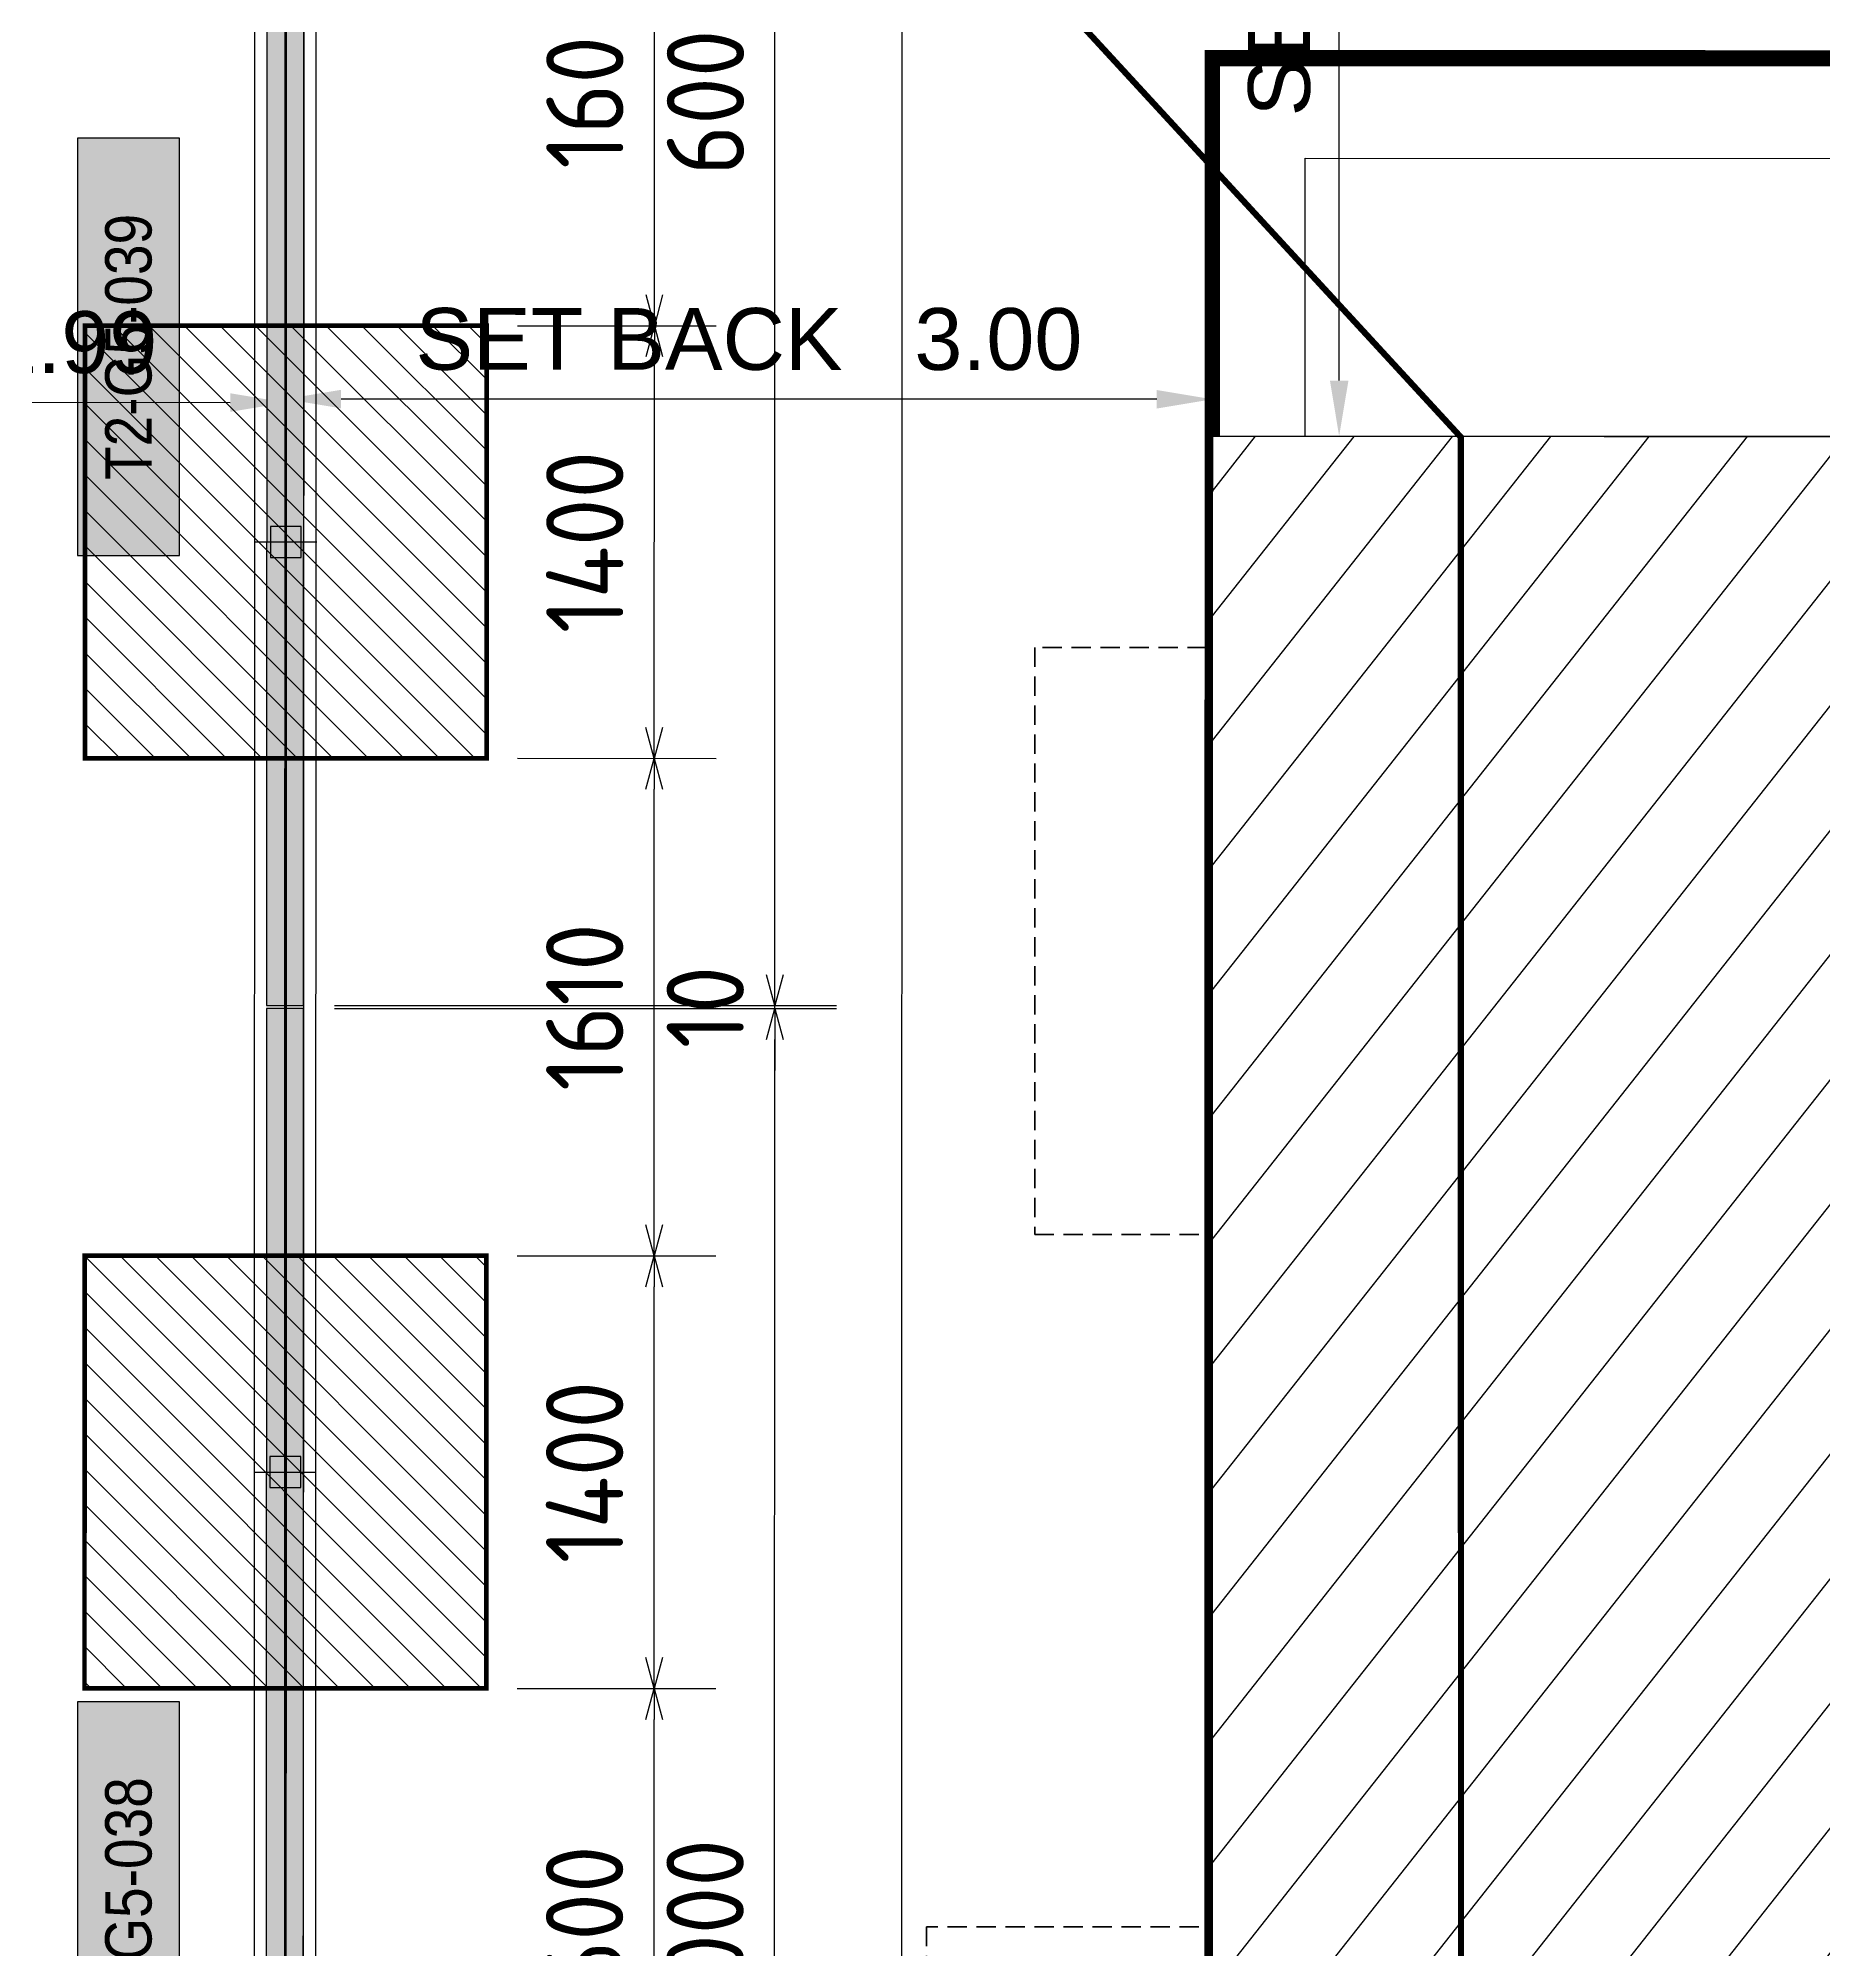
# Model space of a CAD drawing. Header units: centimetres. Extents: x -6122352 to 4157695, y -1694241 to 1947892.
# Drawn here: x 58955 to 64734, y -183883 to -177697 of the extents above; entities that cross this region are included whole.
import ezdxf
from ezdxf.enums import TextEntityAlignment as Align
from ezdxf.xclip import XClip

# ---------------------------------------------------------------- set-up
doc = ezdxf.new("R2010")
doc.units = ezdxf.units.CM
doc.header["$MEASUREMENT"] = 0
doc.header["$XCLIPFRAME"] = 2
doc.header["$PDMODE"] = 66
doc.header["$PDSIZE"] = 100
doc.linetypes.add('DASHED2', pattern=[0.375, 0.25, -0.125])
doc.linetypes.add('XR-AR-END-SETTING OUT PLAN$0$23261-XR-AR-SI-GF$0$HIDDEN', pattern=[0.375, 0.25, -0.125])
for name, color, linetype in [('00-MI-DIM', 7, 'Continuous'), ('23585-XR-AR-BOUNDARY WALLS AND SETBACKS$0$setback', 7, 'XR-AR-END-SETTING OUT PLAN$0$23261-XR-AR-SI-GF$0$HIDDEN'), ('@MI-FOOTINGS', 7, 'Continuous'), ('@MI-MEP', 7, 'Continuous'), ('@MI-REF LAYER', 7, 'Continuous'), ('@MI-TYPE-02', 6, 'Continuous'), ('B_TH_4', 7, 'Continuous'), ('PANEL-TAGS', 7, 'Continuous'), ('XR-AR-END-SETTING OUT PLAN$0$23585-XR-AR-END-GROUND FLOOR$0$A-Flor-Strs', 1, 'Continuous')]:
    doc.layers.add(name, color=color, linetype=linetype)
doc.layers.add('08-Compound Wall-2', color=6, linetype='Continuous', lineweight=25, true_color=0xff00ff)
doc.layers.add('23585-XR-AR-DAMAC PLOT LIMITS$0$1-End units', color=7, linetype='Continuous', lineweight=5, true_color=0xf8991e)
for name, color, linetype, lineweight in [('@ Foundations', 4, 'DASHED2', 50), ('A-ANNO-TEXT', 3, 'Continuous', 25), ('XR-AR-END-SETTING OUT PLAN$0$23585-XR-AR-END-GROUND FLOOR$0$A-GLAZ-SILL', 8, 'Continuous', 5), ('XR-AR-END-SETTING OUT PLAN$0$23585-XR-AR-END-GROUND FLOOR$0$A-GLAZ-WNDO', 232, 'Continuous', 9), ('XR-AR-END-SETTING OUT PLAN$0$23585-XR-AR-END-GROUND FLOOR$0$A-WALL', 7, 'Continuous', 30), ('XR-AR-END-SETTING OUT PLAN$0$23585-XR-AR-END-GROUND FLOOR$0$S-COLS', 51, 'Continuous', 40), ('XR-AR-END-SETTING OUT PLAN$0$23585-XR-AR-END-GROUND FLOOR$0$S-COLS-PATT', 8, 'Continuous', 5)]:
    doc.layers.add(name, color=color, linetype=linetype, lineweight=lineweight)
doc.styles.add('PANELTAG_STYLE', font='arial.ttf')
doc.styles.add('Schueco-BEMSTIL', font='isocpeur.ttf', dxfattribs={"width": 0.9})
doc.styles.get("Standard").update_dxf_attribs({"font": 'arial.ttf'})
doc.dimstyles.new('MI- JWC-TXT-2.5 MM', dxfattribs={"dimscale": 1.5, "dimtxt": 2.5, "dimasz": 1, "dimexe": 2, "dimexo": 1, "dimgap": 1, "dimtad": 1, "dimdec": 0, "dimdsep": 46, "dimtxsty": 'Schueco-BEMSTIL', "dimblk": 'OPEN30', "dimcen": 0, "dimdle": 2, "dimclrd": 140, "dimclre": 8, "dimclrt": 40, "dimadec": 0, "dimazin": 2, "dimtfac": 1, "dimtdec": 0, "dimtix": 1, "dimtmove": 2, "dimatfit": 3, "dimldrblk": 'OPEN', "dimfxl": 2, "dimlwd": -1, "dimlwe": -1, "dimarcsym": 0})
doc.dimstyles.get("Standard").update_dxf_attribs({"dimtxt": 5, "dimasz": 0.5, "dimexe": 0.18, "dimexo": 0.0625, "dimgap": 0.09, "dimtad": 0, "dimtih": 1, "dimtoh": 1, "dimdec": 0, "dimzin": 0, "dimdsep": 46, "dimtxsty": 'Standard', "dimcen": 0.09, "dimadec": 0, "dimazin": 0, "dimtfac": 1, "dimtdec": 0, "dimtofl": 0, "dimtmove": 0, "dimatfit": 3, "dimfxl": 1, "dimtolj": 1, "dimtzin": 0, "dimarcsym": 0})

# ---------------------------------------------------------------- blocks, each defined once
blk = doc.blocks.new('23585-XR-AR-BOUNDARY WALLS AND SETBACKS')
at = {"layer": '08-Compound Wall-2'}
blk.add_line((496560.9391, 2768822.7358), (496578.5605, 2768806.5896), dxfattribs=at)
blk.add_lwpolyline([(496578.6957, 2768806.737), (496561.0742, 2768822.8833), (496567.1882, 2768829.5555), (496571.2418, 2768833.9793), (496575.295, 2768838.4031), (496579.3484, 2768842.8269), (496583.4018, 2768847.2507), (496589.5159, 2768853.9232), (496607.1371, 2768837.777)], dxfattribs=at)
at = {"layer": '23585-XR-AR-BOUNDARY WALLS AND SETBACKS$0$setback', "ltscale": 40, "const_width": 0.05}
blk.add_lwpolyline([(496579.5489, 2768809.8885), (496565.1716, 2768823.0622), (496569.3263, 2768827.5963), (496573.3799, 2768832.0201), (496577.4332, 2768836.4441), (496581.4866, 2768840.8678), (496585.54, 2768845.2916), (496589.6948, 2768849.8259), (496604.0721, 2768836.6522), (496599.9174, 2768832.1179), (496595.864, 2768827.694), (496591.8104, 2768823.2705), (496587.757, 2768818.8466), (496583.7036, 2768814.4228)], close=True, dxfattribs=at)
blk = doc.blocks.new('A$C9d9485f6')
at = {"layer": 'A-ANNO-TEXT', "rotation": 312.4881850805905}
blk.add_blockref('23585-XR-AR-BOUNDARY WALLS AND SETBACKS', (-2377088.5348, -1504219.2521), dxfattribs=at)
blk = doc.blocks.new('23585-XR-AR-DAMAC PLOT LIMITS')
at = {"layer": '23585-XR-AR-DAMAC PLOT LIMITS$0$1-End units', "color": 251, "true_color": 0x636466}
blk.add_lwpolyline([(496584.8095, 2768813.4095), (496578.6281, 2768806.6633), (496560.9329, 2768822.8771), (496567.1145, 2768829.6231)], close=True, dxfattribs=at)
blk.add_lwpolyline([(496578.6281, 2768806.6633), (496578.3825, 2768806.3953, 0.029706), (496572.8317, 2768799.5641), (496554.7515, 2768816.1307), (496560.9329, 2768822.8771)], format="xyb", close=True, dxfattribs=at)
blk = doc.blocks.new('A$Cf093b529')
at = {"layer": 'A-ANNO-TEXT'}
blk.add_blockref('23585-XR-AR-DAMAC PLOT LIMITS', (-495391.9901, -2768603.4419), dxfattribs=at)
blk = doc.blocks.new('A$Ca0a19fb5')
at = {"color": 1, "true_color": 0xeb0000, "const_width": 0.008}
blk.add_lwpolyline([(18.3021, 0.0228), (18.3316, -23.9774), (17.9681, -23.9778, 0.029706), (9.1822, -24.511, 0.031399), (0.0316, -26.202), (0, 0), (3.152, 0.0039), (9.152, 0.0113)], format="xyb", close=True, dxfattribs=at)
blk = doc.blocks.new('A$C5d23761a')
at = {"color": 1, "true_color": 0xeb0000, "const_width": 0.008}
blk.add_lwpolyline([(42.3, -0.0003), (42.2998, -24.0003), (33.1499, -24.0003), (27.1499, -24.0003), (21.1499, -24.0001), (15.1499, -24.0001), (9.1499, -24.0001), (0, -24.0002), (0, 0), (9.1499, -0.0003), (15.15, -0.0004), (21.1499, -0.0002), (27.1499, -0.0002), (33.1499, -0.0001)], close=True, dxfattribs=at)
blk = doc.blocks.new('XR-AR-END-SETTING OUT PLAN$0$23585-XR-AR-END-GROUND FLOOR$0$A$C75a8815d')
at = {"layer": 'XR-AR-END-SETTING OUT PLAN$0$23585-XR-AR-END-GROUND FLOOR$0$S-COLS', "color": 252, "lineweight": 30}
blk.add_lwpolyline([(0, 13139.9), (0, 12139.9), (250, 12139.9), (250, 13139.9)], close=True, dxfattribs=at)
blk = doc.blocks.new('XR-AR-END-SETTING OUT PLAN')
at = {"layer": 'XR-AR-END-SETTING OUT PLAN$0$23585-XR-AR-END-GROUND FLOOR$0$A-Flor-Strs', "color": 8}
for points in [[(3000.1, 19773.3), (3000.1, 20973.3), (9090, 20973.2)], [(3300.1, 19773.3), (3300.1, 20673.3), (9090, 20673.3)]]:
    blk.add_lwpolyline(points, dxfattribs=at)
at = {"layer": 'XR-AR-END-SETTING OUT PLAN$0$23585-XR-AR-END-GROUND FLOOR$0$A-GLAZ-SILL', "color": 252}
blk.add_line((3550.1, 19523.4), (8750.1, 19523.4), dxfattribs=at)
at = {"layer": 'XR-AR-END-SETTING OUT PLAN$0$23585-XR-AR-END-GROUND FLOOR$0$A-GLAZ-SILL', "color": 8}
blk.add_line((3250.3, 17540.3), (3250.1, 14850), dxfattribs=at)
at = {"layer": 'XR-AR-END-SETTING OUT PLAN$0$23585-XR-AR-END-GROUND FLOOR$0$A-GLAZ-WNDO', "color": 252}
for p, q in [((6150.1, 19773.4), (3550.1, 19773.4)), ((3550.1, 19773.4), (3550.1, 19523.4)), ((3600.1, 19623.4), (3600.1, 19773.4)), ((4840.1, 19773.4), (4840.1, 19623.4)), ((4890.1, 19623.4), (4890.1, 19773.4)), ((3550.1, 19623.4), (6150.1, 19623.4))]:
    blk.add_line(p, q, dxfattribs=at)
at = {"layer": 'XR-AR-END-SETTING OUT PLAN$0$23585-XR-AR-END-GROUND FLOOR$0$A-GLAZ-WNDO', "color": 8}
for p, q in [((3000.3, 17540.3), (3000.1, 14850)), ((3000.3, 17540.3), (3250.3, 17540.3)), ((3150.1, 14850), (3150.3, 17540.3)), ((3000.3, 17490.3), (3150.3, 17490.3)), ((3150.1, 16727.2), (3000.1, 16727.2)), ((3150.1, 16677.2), (3000.1, 16677.2)), ((3150.1, 15777.2), (3000.1, 15777.2)), ((3150.1, 15727.2), (3000.1, 15727.2)), ((3150.1, 14900), (3000.1, 14900))]:
    blk.add_line(p, q, dxfattribs=at)
at = {"layer": 'XR-AR-END-SETTING OUT PLAN$0$23585-XR-AR-END-GROUND FLOOR$0$A-GLAZ-WNDO', "color": 252}
blk.add_lwpolyline([(4840.1, 19723.4), (3600.1, 19723.4)], dxfattribs=at)
for points in [[(4780.1, 19563.4), (4860.1, 19563.4), (4860.1, 19613.4), (4780.1, 19613.4)], [(6070.1, 19563.4), (4860.1, 19563.4), (4860.1, 19613.4), (6070.1, 19613.4)]]:
    blk.add_lwpolyline(points, close=True, dxfattribs=at)
at = {"layer": 'XR-AR-END-SETTING OUT PLAN$0$23585-XR-AR-END-GROUND FLOOR$0$A-GLAZ-WNDO', "color": 8}
for points in [[(3050.3, 17490.3), (3050.1, 16727.2)], [(3050.1, 16677.2), (3050.1, 15777.2)], [(3050.1, 15727.2), (3050.1, 14900)]]:
    blk.add_lwpolyline(points, dxfattribs=at)
at = {"layer": 'XR-AR-END-SETTING OUT PLAN$0$23585-XR-AR-END-GROUND FLOOR$0$A-WALL', "color": 8}
blk.add_lwpolyline([(3550.1, 19773.3), (3550.1, 19523.3), (3250.1, 19523.3), (3250.3, 17540.3), (3000.3, 17540.3), (3000.1, 19773.3)], close=True, dxfattribs=at)
at = {"layer": 'XR-AR-END-SETTING OUT PLAN$0$23585-XR-AR-END-GROUND FLOOR$0$S-COLS-PATT', "color": 8}
blk.add_blockref('XR-AR-END-SETTING OUT PLAN$0$23585-XR-AR-END-GROUND FLOOR$0$A$C75a8815d', (3000.1, 5500), dxfattribs=at)
blk = doc.blocks.new('END UNIT')
at = {"xscale": 0.001, "yscale": 0.001, "zscale": 0.001}
blk.add_blockref('XR-AR-END-SETTING OUT PLAN', (-9.1502, 0), dxfattribs=at)
blk = doc.blocks.new('TH_4')
blk.add_blockref('END UNIT', (495802.3054, 2769130.5141))
blk = doc.blocks.new('23585-XR-AR-MALDIVE-3$0$TH_4')
at = {"layer": 'B_TH_4', "xscale": 1.000039184446315, "yscale": 1.000039184446315, "zscale": 1.000039184446315}
blk.add_blockref('TH_4', (-19.4274, -108.5069), dxfattribs=at)
at = {"layer": '@ Foundations', "linetype": 'DASHED2', "ltscale": 0.25}
for points in [[(495795.5804, 2769147.7047), (495796.9804, 2769147.7047), (495796.9804, 2769149.6047), (495795.5804, 2769149.6047)], [(495795.2303, 2769142.7648), (495797.3303, 2769142.7648), (495797.3303, 2769145.4648), (495795.2303, 2769145.4648)]]:
    blk.add_lwpolyline(points, close=True, dxfattribs=at)
blk = doc.blocks.new('*D526')
at = {"color": 0, "lineweight": -2, "transparency": 16777216}
for p, q in [((494341.9935, 2767882.7462), (494341.9935, 2767883.4078)), ((494344.9849, 2767882.7473), (494344.9849, 2767883.4078)), ((494342.1735, 2767883.2278), (494344.8049, 2767883.2278))]:
    blk.add_line(p, q, dxfattribs=at)
at = {"color": 0, "transparency": 16777216}
for points in [[(494342.1735, 2767883.2578), (494342.1735, 2767883.1978), (494341.9935, 2767883.2278)], [(494344.8049, 2767883.2578), (494344.8049, 2767883.1978), (494344.9849, 2767883.2278)]]:
    blk.add_solid(points, dxfattribs=at)
at = {"layer": 'Defpoints', "color": 0, "transparency": 16777216}
for p in [(494344.9849, 2767883.2278), (494341.9935, 2767882.6837, 0), (494344.9849, 2767882.6848)]:
    blk.add_point(p, dxfattribs=at)
at = {"color": 0, "transparency": 16777216, "insert": (494343.4892, 2767883.4212), "char_height": 0.2, "attachment_point": 5}
blk.add_mtext('\\A1;SET BACK   2.99', dxfattribs=at)
blk = doc.blocks.new('*D531')
at = {"color": 0, "lineweight": -2, "transparency": 16777216}
for p, q in [((494319.8849, 2767879.5839), (494319.8849, 2767880.2456)), ((494322.8845, 2767879.5841), (494322.8845, 2767880.2456)), ((494322.7045, 2767880.0656), (494320.0649, 2767880.0656))]:
    blk.add_line(p, q, dxfattribs=at)
at = {"color": 0, "transparency": 16777216}
for points in [[(494320.0649, 2767880.0956), (494320.0649, 2767880.0356), (494319.8849, 2767880.0656)], [(494322.7045, 2767880.0956), (494322.7045, 2767880.0356), (494322.8845, 2767880.0656)]]:
    blk.add_solid(points, dxfattribs=at)
at = {"layer": 'Defpoints', "color": 0, "transparency": 16777216}
for p in [(494319.8849, 2767880.0656), (494319.8849, 2767879.5214, 0), (494322.8845, 2767879.5216, 0)]:
    blk.add_point(p, dxfattribs=at)
at = {"color": 0, "transparency": 16777216, "insert": (494321.3847, 2767880.2591), "char_height": 0.2, "attachment_point": 5}
blk.add_mtext('\\A1;SET BACK   3.00', dxfattribs=at)
blk = doc.blocks.new('*D532')
at = {"color": 0, "lineweight": -2, "transparency": 16777216}
for p, q in [((494323.0971, 2767884.1734), (494323.4749, 2767884.1734)), ((494323.2949, 2767880.1264), (494323.2949, 2767883.9934)), ((494322.947, 2767879.9464), (494323.4749, 2767879.9464))]:
    blk.add_line(p, q, dxfattribs=at)
at = {"color": 0, "transparency": 16777216}
for points in [[(494323.2649, 2767883.9934), (494323.3249, 2767883.9934), (494323.2949, 2767884.1734)], [(494323.2649, 2767880.1264), (494323.3249, 2767880.1264), (494323.2949, 2767879.9464)]]:
    blk.add_solid(points, dxfattribs=at)
at = {"layer": 'Defpoints', "color": 0, "transparency": 16777216}
for p in [(494323.0346, 2767884.1734), (494323.2949, 2767884.1734), (494322.8845, 2767879.9464)]:
    blk.add_point(p, dxfattribs=at)
at = {"color": 0, "transparency": 16777216, "insert": (494323.1015, 2767882.0599), "char_height": 0.2, "attachment_point": 5, "rotation": 90}
blk.add_mtext('\\A1;SET BACK   4.23', dxfattribs=at)
blk = doc.blocks.new('_Open30')
at = {"color": 0, "linetype": 'ByBlock', "lineweight": -2}
for p, q in [((-1, 0.268), (0, 0)), ((0, 0), (-1, -0.268)), ((0, 0), (-1, 0))]:
    blk.add_line(p, q, dxfattribs=at)
blk = doc.blocks.new('*D645')
at = {"layer": '00-MI-DIM', "color": 8, "transparency": 16777216}
for p, q in [((59914.2, -180836.8), (61538.8, -180837.1)), ((59912, -186836.8), (61537.8, -186837.1))]:
    blk.add_line(p, q, dxfattribs=at)
at = {"layer": '00-MI-DIM', "color": 140, "transparency": 16777216}
blk.add_line((61337.8, -186737.1), (61338.8, -180937.1), dxfattribs=at)
at = {"layer": 'Defpoints', "color": 0, "transparency": 16777216}
for p in [(59814.2, -180836.8), (61338.8, -180837.1), (59812, -186836.8)]:
    blk.add_point(p, dxfattribs=at)
at = {"layer": '00-MI-DIM', "color": 140, "transparency": 16777216, "xscale": 100, "yscale": 100, "zscale": 100}
for p, rotation in [((61338.8, -180837.1), 89.98973417812736), ((61337.8, -186837.1), 269.9897341781274)]:
    blk.add_blockref('_Open30', p, dxfattribs=dict(at, rotation=rotation))
at = {"layer": '00-MI-DIM', "color": 40, "transparency": 16777216, "insert": (61113.3, -183837), "char_height": 250, "attachment_point": 5, "rotation": 89.98973, "style": 'Schueco-BEMSTIL'}
blk.add_mtext('6000', dxfattribs=at)
blk = doc.blocks.new('_Open')
at = {"color": 0, "linetype": 'ByBlock', "lineweight": -2}
for p, q in [((-1, 0.2), (0, 0)), ((-1, -0.2), (0, 0)), ((0, 0), (-1, 0))]:
    blk.add_line(p, q, dxfattribs=at)
blk = doc.blocks.new('*D646')
at = {"layer": '00-MI-DIM', "color": 140, "transparency": 16777216}
for p, q in [((61338.9, -180727.1), (61338.9, -180627.1)), ((61338.8, -180837.1), (61338.8, -180827.1)), ((61338.8, -180937.1), (61338.8, -181037.1))]:
    blk.add_line(p, q, dxfattribs=at)
at = {"layer": '00-MI-DIM', "color": 8, "transparency": 16777216}
for p, q in [((59914.2, -180826.8), (61538.8, -180827.1)), ((59914.2, -180836.8), (61538.8, -180837.1))]:
    blk.add_line(p, q, dxfattribs=at)
at = {"layer": 'Defpoints', "color": 0, "transparency": 16777216}
for p in [(59814.2, -180826.8), (59814.2, -180836.8), (61338.8, -180827.1)]:
    blk.add_point(p, dxfattribs=at)
at = {"layer": '00-MI-DIM', "color": 140, "transparency": 16777216, "xscale": 100, "yscale": 100, "zscale": 100}
for p, rotation in [((61338.8, -180827.1), 269.9897341781274), ((61338.8, -180837.1), 89.98973417812736)]:
    blk.add_blockref('_Open30', p, dxfattribs=dict(at, rotation=rotation))
at = {"layer": '00-MI-DIM', "color": 40, "transparency": 16777216, "insert": (61113.8, -180832), "char_height": 250, "attachment_point": 5, "rotation": 89.98973, "style": 'Schueco-BEMSTIL'}
blk.add_mtext('10', dxfattribs=at)
blk = doc.blocks.new('*D647')
at = {"layer": '00-MI-DIM', "color": 8, "transparency": 16777216}
for p, q in [((59916.3, -174826.8), (61539.9, -174827.1)), ((59914.2, -180826.8), (61538.8, -180827.1))]:
    blk.add_line(p, q, dxfattribs=at)
at = {"layer": '00-MI-DIM', "color": 140, "transparency": 16777216}
blk.add_line((61338.9, -180727.1), (61339.9, -174927.1), dxfattribs=at)
at = {"layer": 'Defpoints', "color": 0, "transparency": 16777216}
for p in [(59816.3, -174826.8), (61339.9, -174827.1), (59814.2, -180826.8)]:
    blk.add_point(p, dxfattribs=at)
at = {"layer": '00-MI-DIM', "color": 140, "transparency": 16777216, "xscale": 100, "yscale": 100, "zscale": 100}
for p, rotation in [((61339.9, -174827.1), 89.98973417812736), ((61338.8, -180827.1), 269.9897341781274)]:
    blk.add_blockref('_Open30', p, dxfattribs=dict(at, rotation=rotation))
at = {"layer": '00-MI-DIM', "color": 40, "transparency": 16777216, "insert": (61114.4, -177827), "char_height": 250, "attachment_point": 5, "rotation": 89.98973, "style": 'Schueco-BEMSTIL'}
blk.add_mtext('6000', dxfattribs=at)
blk = doc.blocks.new('*D657')
at = {"layer": '00-MI-DIM', "color": 8, "transparency": 16777216}
for p, q in [((59860.9, -150758.2), (61956.3, -150758.6)), ((59852, -198758.6), (61947.7, -198759))]:
    blk.add_line(p, q, dxfattribs=at)
at = {"layer": '00-MI-DIM', "color": 140, "transparency": 16777216}
blk.add_line((61747.7, -198659), (61756.3, -150858.6), dxfattribs=at)
at = {"layer": 'Defpoints', "color": 0, "transparency": 16777216}
for p in [(59760.9, -150758.2), (61756.3, -150758.6), (59752, -198758.6)]:
    blk.add_point(p, dxfattribs=at)
at = {"layer": '00-MI-DIM', "color": 140, "transparency": 16777216, "xscale": 100, "yscale": 100, "zscale": 100}
for p, rotation in [((61756.3, -150758.6), 89.98973417812736), ((61747.7, -198759), 269.9897341781274)]:
    blk.add_blockref('_Open30', p, dxfattribs=dict(at, rotation=rotation))
at = {"layer": '00-MI-DIM', "color": 40, "transparency": 16777216, "insert": (61527, -174758.7), "char_height": 250, "attachment_point": 5, "rotation": 89.98973, "style": 'Schueco-BEMSTIL'}
blk.add_mtext('48000', dxfattribs=at)
blk = doc.blocks.new('T2-FOOTING PLAN')
at = {"layer": '@MI-FOOTINGS', "transparency": 33554679}
h = blk.add_hatch(dxfattribs=at)
h.set_pattern_fill('ANSI31', color=8, scale=650)
h.paths.add_polyline_path([(-700, 650), (700, 650), (700, -650), (-700, -650)])
at = {"layer": '@MI-FOOTINGS', "color": 160, "true_color": 0x3340f0, "const_width": 15}
blk.add_lwpolyline([(-700, 650), (700, 650), (700, -650), (-700, -650)], close=True, dxfattribs=at)
at = {"layer": '@MI-FOOTINGS', "color": 30}
blk.add_point((0, 0), dxfattribs=at)
blk = doc.blocks.new('*D668')
at = {"layer": '00-MI-DIM', "color": 8, "transparency": 16777216}
for p, q in [((60504.8, -183036.9), (61148.3, -183037)), ((60504.6, -184636.9), (61148, -184637))]:
    blk.add_line(p, q, dxfattribs=at)
at = {"layer": '00-MI-DIM', "color": 140, "transparency": 16777216}
blk.add_line((60948, -184537), (60948.3, -183137), dxfattribs=at)
at = {"layer": 'Defpoints', "color": 0, "transparency": 16777216}
for p in [(60404.8, -183036.9), (60948.3, -183037), (60404.6, -184636.9)]:
    blk.add_point(p, dxfattribs=at)
at = {"layer": '00-MI-DIM', "color": 140, "transparency": 16777216, "xscale": 100, "yscale": 100, "zscale": 100}
for p, rotation in [((60948.3, -183037), 89.98973417812736), ((60948, -184637), 269.9897341781274)]:
    blk.add_blockref('_Open30', p, dxfattribs=dict(at, rotation=rotation))
at = {"layer": '00-MI-DIM', "color": 40, "transparency": 16777216, "insert": (60723.2, -183837), "char_height": 250, "attachment_point": 5, "rotation": 89.98973, "style": 'Schueco-BEMSTIL'}
blk.add_mtext('1600', dxfattribs=at)
blk = doc.blocks.new('*D669')
at = {"layer": '00-MI-DIM', "color": 8, "transparency": 16777216}
for p, q in [((60505.1, -181636.9), (61148.5, -181637)), ((60504.8, -183036.9), (61148.3, -183037))]:
    blk.add_line(p, q, dxfattribs=at)
at = {"layer": '00-MI-DIM', "color": 140, "transparency": 16777216}
blk.add_line((60948.3, -182937), (60948.5, -181737), dxfattribs=at)
at = {"layer": 'Defpoints', "color": 0, "transparency": 16777216}
for p in [(60405.1, -181636.9), (60948.5, -181637), (60404.8, -183036.9)]:
    blk.add_point(p, dxfattribs=at)
at = {"layer": '00-MI-DIM', "color": 140, "transparency": 16777216, "xscale": 100, "yscale": 100, "zscale": 100}
for p, rotation in [((60948.5, -181637), 89.98973417812736), ((60948.3, -183037), 269.9897341781274)]:
    blk.add_blockref('_Open30', p, dxfattribs=dict(at, rotation=rotation))
at = {"layer": '00-MI-DIM', "color": 40, "transparency": 16777216, "insert": (60723.4, -182337), "char_height": 250, "attachment_point": 5, "rotation": 89.98973, "style": 'Schueco-BEMSTIL'}
blk.add_mtext('1400', dxfattribs=at)
blk = doc.blocks.new('*D670')
at = {"layer": '00-MI-DIM', "color": 8, "transparency": 16777216}
for p, q in [((60506.4, -180026.9), (61148.8, -180027)), ((60505.1, -181636.9), (61148.5, -181637))]:
    blk.add_line(p, q, dxfattribs=at)
at = {"layer": '00-MI-DIM', "color": 140, "transparency": 16777216}
blk.add_line((60948.6, -181537), (60948.8, -180127), dxfattribs=at)
at = {"layer": 'Defpoints', "color": 0, "transparency": 16777216}
for p in [(60406.4, -180026.9), (60948.8, -180027), (60405.1, -181636.9)]:
    blk.add_point(p, dxfattribs=at)
at = {"layer": '00-MI-DIM', "color": 140, "transparency": 16777216, "xscale": 100, "yscale": 100, "zscale": 100}
for p, rotation in [((60948.8, -180027), 89.98973417812736), ((60948.5, -181637), 269.9897341781274)]:
    blk.add_blockref('_Open30', p, dxfattribs=dict(at, rotation=rotation))
at = {"layer": '00-MI-DIM', "color": 40, "transparency": 16777216, "insert": (60723.7, -180832), "char_height": 250, "attachment_point": 5, "rotation": 89.98973, "style": 'Schueco-BEMSTIL'}
blk.add_mtext('1610', dxfattribs=at)
blk = doc.blocks.new('*D671')
at = {"layer": '00-MI-DIM', "color": 8, "transparency": 16777216}
for p, q in [((60506.7, -178626.9), (61149.1, -178627)), ((60506.4, -180026.9), (61148.8, -180027))]:
    blk.add_line(p, q, dxfattribs=at)
at = {"layer": '00-MI-DIM', "color": 140, "transparency": 16777216}
blk.add_line((60948.9, -179927), (60949.1, -178727), dxfattribs=at)
at = {"layer": 'Defpoints', "color": 0, "transparency": 16777216}
for p in [(60406.7, -178626.9), (60949.1, -178627), (60406.4, -180026.9)]:
    blk.add_point(p, dxfattribs=at)
at = {"layer": '00-MI-DIM', "color": 140, "transparency": 16777216, "xscale": 100, "yscale": 100, "zscale": 100}
for p, rotation in [((60949.1, -178627), 89.98973417812736), ((60948.8, -180027), 269.9897341781274)]:
    blk.add_blockref('_Open30', p, dxfattribs=dict(at, rotation=rotation))
at = {"layer": '00-MI-DIM', "color": 40, "transparency": 16777216, "insert": (60724, -179327), "char_height": 250, "attachment_point": 5, "rotation": 89.98973, "style": 'Schueco-BEMSTIL'}
blk.add_mtext('1400', dxfattribs=at)
blk = doc.blocks.new('*D672')
at = {"layer": '00-MI-DIM', "color": 8, "transparency": 16777216}
for p, q in [((60507, -177026.9), (61149.4, -177027)), ((60506.7, -178626.9), (61149.1, -178627))]:
    blk.add_line(p, q, dxfattribs=at)
at = {"layer": '00-MI-DIM', "color": 140, "transparency": 16777216}
blk.add_line((60949.1, -178527), (60949.4, -177127), dxfattribs=at)
at = {"layer": 'Defpoints', "color": 0, "transparency": 16777216}
for p in [(60407, -177026.9), (60949.4, -177027), (60406.7, -178626.9)]:
    blk.add_point(p, dxfattribs=at)
at = {"layer": '00-MI-DIM', "color": 140, "transparency": 16777216, "xscale": 100, "yscale": 100, "zscale": 100}
for p, rotation in [((60949.4, -177027), 89.98973417812736), ((60949.1, -178627), 269.9897341781274)]:
    blk.add_blockref('_Open30', p, dxfattribs=dict(at, rotation=rotation))
at = {"layer": '00-MI-DIM', "color": 40, "transparency": 16777216, "insert": (60724.2, -177827), "char_height": 250, "attachment_point": 5, "rotation": 89.98973, "style": 'Schueco-BEMSTIL'}
blk.add_mtext('1600', dxfattribs=at)
blk = doc.blocks.new('PANELTAG')
at = {"layer": 'PANEL-TAGS', "color": 1}
blk.add_lwpolyline([(-13.5, -3.3), (13.5, -3.3), (13.5, 3.3), (-13.5, 3.3)], close=True, dxfattribs=at)
at = {"layer": 'PANEL-TAGS', "color": 40, "true_color": 0xffd700}
blk.add_solid([(-13.5, -3.3), (13.5, -3.3), (-13.5, 3.3), (13.5, 3.3)], dxfattribs=at)
at = {"layer": 'PANEL-TAGS', "color": 5, "style": 'PANELTAG_STYLE', "width": 0.85}
blk.add_attdef('TAGNO', text='', height=3, dxfattribs=at).set_placement((0, 0), align=Align.MIDDLE)
blk = doc.blocks.new('A$Ccde8a8ae')
at = {"color": 1, "true_color": 0xeb0000, "const_width": 0.008}
blk.add_lwpolyline([(18.3021, 0.0228), (18.3316, -23.9774), (17.9681, -23.9778, 0.029706), (9.1822, -24.511, 0.031399), (0.0316, -26.202), (0, 0), (3.152, 0.0039), (9.152, 0.0113)], format="xyb", close=True, dxfattribs=at)
dim = blk.add_linear_dim(base=(18.3078, -4.096), p1=(15.3164, -4.6401, 0), p2=(18.3078, -4.639), angle=180, text='SET BACK   <>', dimstyle='Standard', override={"dimtxt": 0.2, "dimtad": 1, "dimtih": 0, "dimdec": 2})
dim.commit()
dim.dimension.update_dxf_attribs({"geometry": '*D526', "text_midpoint": (16.8121, -3.9026), "insert": (-494326.677, -2767887.3238)})
blk = doc.blocks.new('A$Cb8ceda06')
at = {"color": 1, "true_color": 0xeb0000, "const_width": 0.008}
blk.add_lwpolyline([(42.3, -0.0003), (42.2998, -24.0003), (33.1499, -24.0003), (27.1499, -24.0003), (21.1499, -24.0001), (15.1499, -24.0001), (9.1499, -24.0001), (0, -24.0002), (0, 0), (9.1499, -0.0003), (15.15, -0.0004), (21.1499, -0.0002), (27.1499, -0.0002), (33.1499, -0.0001)], close=True, dxfattribs=at)
dim = blk.add_linear_dim(base=(3.4101, 0.0005), p1=(2.9996, -4.2265), p2=(3.1497, 0.0005), angle=90, text='SET BACK   <>', dimstyle='Standard', override={"dimtxt": 0.2, "dimtad": 1, "dimtih": 0, "dimdec": 2, "dimrnd": 0})
dim.commit()
dim.dimension.update_dxf_attribs({"geometry": '*D532', "text_midpoint": (3.2166, -2.113), "insert": (-494319.8849, -2767884.1729)})
dim = blk.add_linear_dim(base=(0, -4.1073), p1=(2.9996, -4.6514, 0), p2=(0, -4.6515, 0), text='SET BACK   <>', dimstyle='Standard', override={"dimtxt": 0.2, "dimtad": 1, "dimtih": 0, "dimdec": 2})
dim.commit()
dim.dimension.update_dxf_attribs({"geometry": '*D531', "text_midpoint": (1.4998, -3.9138), "insert": (-494319.8849, -2767884.1729)})

msp = doc.modelspace()

# ---------------------------------------------------------------- block references
at = {"layer": '@MI-MEP', "color": 10, "xscale": 1000, "yscale": 1000, "zscale": 1000}
for name, p, rotation in [('A$C5d23761a', (59756.31332, -174758.47773), 359.9898452813093), ('A$Ca0a19fb5', (41454.21327, -174755.44223), 359.919269632221)]:
    msp.add_blockref(name, p, dxfattribs=dict(at, rotation=rotation))
at = {"layer": '@MI-REF LAYER', "xscale": 1000, "yscale": 1000, "zscale": 1000}
msp.add_blockref('A$C9d9485f6', (-23958.95046, 48155.57226), dxfattribs=at)
at = {"layer": '@MI-REF LAYER', "xscale": 1000, "yscale": 1000, "zscale": 1000, "rotation": 312.4882903633292}
msp.add_blockref('A$Cf093b529', (-891608.73293, 539022.72011), dxfattribs=at)
at = {"layer": 'PANEL-TAGS'}
ref = msp.add_blockref('PANELTAG', (59246.8727, -178695.53245), dxfattribs=dict(at, xscale=50, yscale=50, zscale=50, rotation=90))
ref.add_attrib('TAGNO', 'T2-G5-039', dxfattribs={"color": 5, "height": 150, "rotation": 90, "style": 'PANELTAG_STYLE', "width": 0.85}).set_placement((59246.8727, -178695.53245), align=Align.MIDDLE_CENTER)
ref = msp.add_blockref('PANELTAG', (59246.8727, -183754.86096), dxfattribs=dict(at, xscale=50, yscale=50, zscale=50, rotation=90))
ref.add_attrib('TAGNO', 'T2-G5-038', dxfattribs={"color": 5, "height": 150, "rotation": 90, "style": 'PANELTAG_STYLE', "width": 0.85}).set_placement((59246.8727, -183754.86096), align=Align.MIDDLE_CENTER)

# ---------------------------------------------------------------- next in the draw order: block references
at = {"layer": '@MI-REF LAYER'}
ref = msp.add_blockref('23585-XR-AR-MALDIVE-3$0$TH_4', (-496224457.92983, -2769241307.74582), dxfattribs=dict(at, xscale=1000, yscale=1000, zscale=1000, rotation=359.9898394850995))
XClip(ref).set_block_clipping_path([(495793.2129187866, 2769130.5138946148), (495793.2155162978, 2769154.454006203), (495802.2925383176, 2769154.4002566789), (495808.2926756607, 2769154.4068803182), (495814.2925463093, 2769154.4137985762), (495820.2925448639, 2769154.4205695186), (495826.2925458758, 2769154.4273404637), (495835.3955817434, 2769154.4538551397), (495835.3942715663, 2769130.5131762265)])

# ---------------------------------------------------------------- next in the draw order: hatches: boundary and pattern name
at = {"layer": '@MI-TYPE-02'}
h = msp.add_hatch(color=256, dxfattribs=at)
h.dxf.hatch_style = 1
h.paths.add_polyline_path([(59689.89356, -192856.7574), (59692.04495, -198758.61052), (59812.04494, -198758.65306), (59809.89356, -192856.79994)])
h.paths.add_polyline_path([(59692.0241, -186846.75778), (59689.89711, -192846.7574), (59809.8971, -192846.79994), (59812.02409, -186846.80032)])
h.paths.add_polyline_path([(59694.15463, -180836.75815), (59692.02764, -186836.75778), (59812.02763, -186836.80032), (59814.15462, -180836.80069)])
h.paths.add_polyline_path([(59696.28516, -174826.75853), (59694.15818, -180826.75815), (59814.15817, -180826.80069), (59816.28516, -174826.80107)])
h.paths.add_polyline_path([(59696.3273, -174687.25211), (59697.40233, -168687.25221), (59817.40233, -168687.27371), (59816.3273, -174687.27361)])
h.paths.add_polyline_path([(59697.40413, -168677.25221), (59698.47916, -162677.2523), (59818.47916, -162677.2738), (59817.40412, -168677.27371)])
h.paths.add_polyline_path([(59698.48095, -162667.2523), (59699.55599, -156667.2524), (59819.55598, -156667.2739), (59818.48095, -162667.2738)])
h.paths.add_polyline_path([(59699.55778, -156657.2524), (59700.90433, -150758.19655), (59820.90433, -150758.21805), (59819.55778, -156657.2739)])

# ---------------------------------------------------------------- next in the draw order: linework, layer by layer
for points in [[(59696.28516, -174826.75853), (59694.15818, -180826.75815), (59814.15817, -180826.80069), (59816.28516, -174826.80107)], [(59694.15463, -180836.75815), (59692.02764, -186836.75778), (59812.02763, -186836.80032), (59814.15462, -180836.80069)]]:
    msp.add_lwpolyline(points, close=True, dxfattribs=at)

# ---------------------------------------------------------------- next in the draw order: block references
at = {"layer": '@MI-FOOTINGS', "rotation": 89.98973417812736}
for p in [(59756.5554, -179326.79043), (59754.9639, -182336.79005)]:
    msp.add_blockref('T2-FOOTING PLAN', p, dxfattribs=at)
at = {"layer": '@MI-REF LAYER', "color": 10, "xscale": 1000, "yscale": 1000, "zscale": 1000, "rotation": 359.9244843170935}
msp.add_blockref('A$Ccde8a8ae', (41454.3314, -174755.65388), dxfattribs=at)

# ---------------------------------------------------------------- next in the draw order: dimensions: what is measured, and where the dimension line sits
at = {"layer": '00-MI-DIM'}
for base, p1, p2, picture, middle in [((61756.27877, -150758.56482), (59752.04495, -198758.63179), (59760.91864, -150758.2073), '*D657', (61526.9786, -174758.73677)), ((60949.3714, -177027.00407), (60406.68081, -178626.9069), (60406.96901, -177026.90688), '*D672', (60724.22807, -177826.96376)), ((60949.08472, -178627.00409), (60406.42997, -180026.90688), (60406.68081, -178626.9069), '*D671', (60723.95931, -179326.96376)), ((60948.83388, -180027.00406), (60405.08931, -181636.90653), (60406.42997, -180026.90688), '*D670', (60723.68965, -180831.96367)), ((60948.54542, -181637.0039), (60404.83847, -183036.9065), (60405.08931, -181636.90653), '*D669', (60723.42, -182336.96357)), ((60948.29457, -183037.00388), (60404.55028, -184636.90653), (60404.83847, -183036.9065), '*D668', (60723.15124, -183836.96357))]:
    dim = msp.add_linear_dim(base=base, p1=p1, p2=p2, angle=89.989734178, dimstyle='MI- JWC-TXT-2.5 MM', dxfattribs=at)
    dim.commit()
    dim.dimension.update_dxf_attribs({"geometry": picture, "text_midpoint": middle})
for base, p1, p2, picture, middle in [((61339.92455, -174827.07407), (59814.15817, -180826.80069), (59816.28516, -174826.80107), '*D647', (61339.38703, -177827.07397)), ((61338.84951, -180827.07388), (59814.15462, -180836.80069), (59814.15817, -180826.80069), '*D646', (61338.84862, -180832.07388)), ((61338.84772, -180837.07388), (59812.02763, -186836.80032), (59814.15462, -180836.80069), '*D645', (61338.3102, -183837.07378))]:
    dim = msp.add_linear_dim(base=base, p1=p1, p2=p2, angle=89.989734178, dimstyle='MI- JWC-TXT-2.5 MM', dxfattribs=at)
    dim.commit()
    dim.dimension.update_dxf_attribs({"geometry": picture, "text_midpoint": middle, "dimtype": 160})

# ---------------------------------------------------------------- next in the draw order: wipeouts: each hides what was drawn before it
at = {"color": 10}
msp.add_wipeout([(99052.66757, -193265.1598), (99054.96399, -178991.32855), (92806.59009, -178986.02643), (92806.58228, -179290.85011), (69005.1485, -179285.56207), (69005.20162, -178985.98352), (62755.09063, -178984.87516), (62753.02314, -193258.72262), (99052.66678, -193269.62058)], dxfattribs=at).dxf.layer = '@MI-REF LAYER'

# ---------------------------------------------------------------- next in the draw order: hatches: boundary and pattern name
at = {"layer": '@MI-REF LAYER', "transparency": 33554508}
h = msp.add_hatch(dxfattribs=at)
h.set_pattern_fill('ANSI31', color=256, scale=2000, angle=186.72236)
h.paths.add_polyline_path([(99052.66678, -193269.6205), (99056.7466, -178991.32884), (92806.58645, -178990.3233), (92806.33141, -179290.88026), (69005.39943, -179285.56212), (69005.50087, -178985.99974), (62755.09062, -178984.8913), (62752.94859, -193258.72259)])

# ---------------------------------------------------------------- next in the draw order: linework, layer by layer
at = {"layer": '@MI-REF LAYER', "color": 1, "const_width": 20}
msp.add_lwpolyline([(59783.0743, -198716.26028), (63551.49352, -195173.71027), (63560.09676, -189463.63182), (64502.08948, -189462.69182), (63560.09676, -189463.63182), (63559.00498, -178987.39354), (59783.28775, -174886.32131)], dxfattribs=at)
at = {"layer": '@MI-REF LAYER', "const_width": 5}
msp.add_lwpolyline([(99052.66678, -193269.6205), (99056.7466, -178991.32884), (92806.58645, -178990.3233), (92806.33141, -179290.88026), (69005.39943, -179285.56212), (69005.50087, -178985.99974), (62755.09062, -178984.8913), (62752.94859, -193258.72259)], close=True, dxfattribs=at)

# ---------------------------------------------------------------- next in the draw order: block references
at = {"layer": '@MI-REF LAYER', "color": 10, "xscale": 1000, "yscale": 1000, "zscale": 1000, "rotation": 359.9864044243704}
msp.add_blockref('A$Cb8ceda06', (59756.31358, -174757.02133), dxfattribs=at)

doc.saveas('drawing.dxf')
